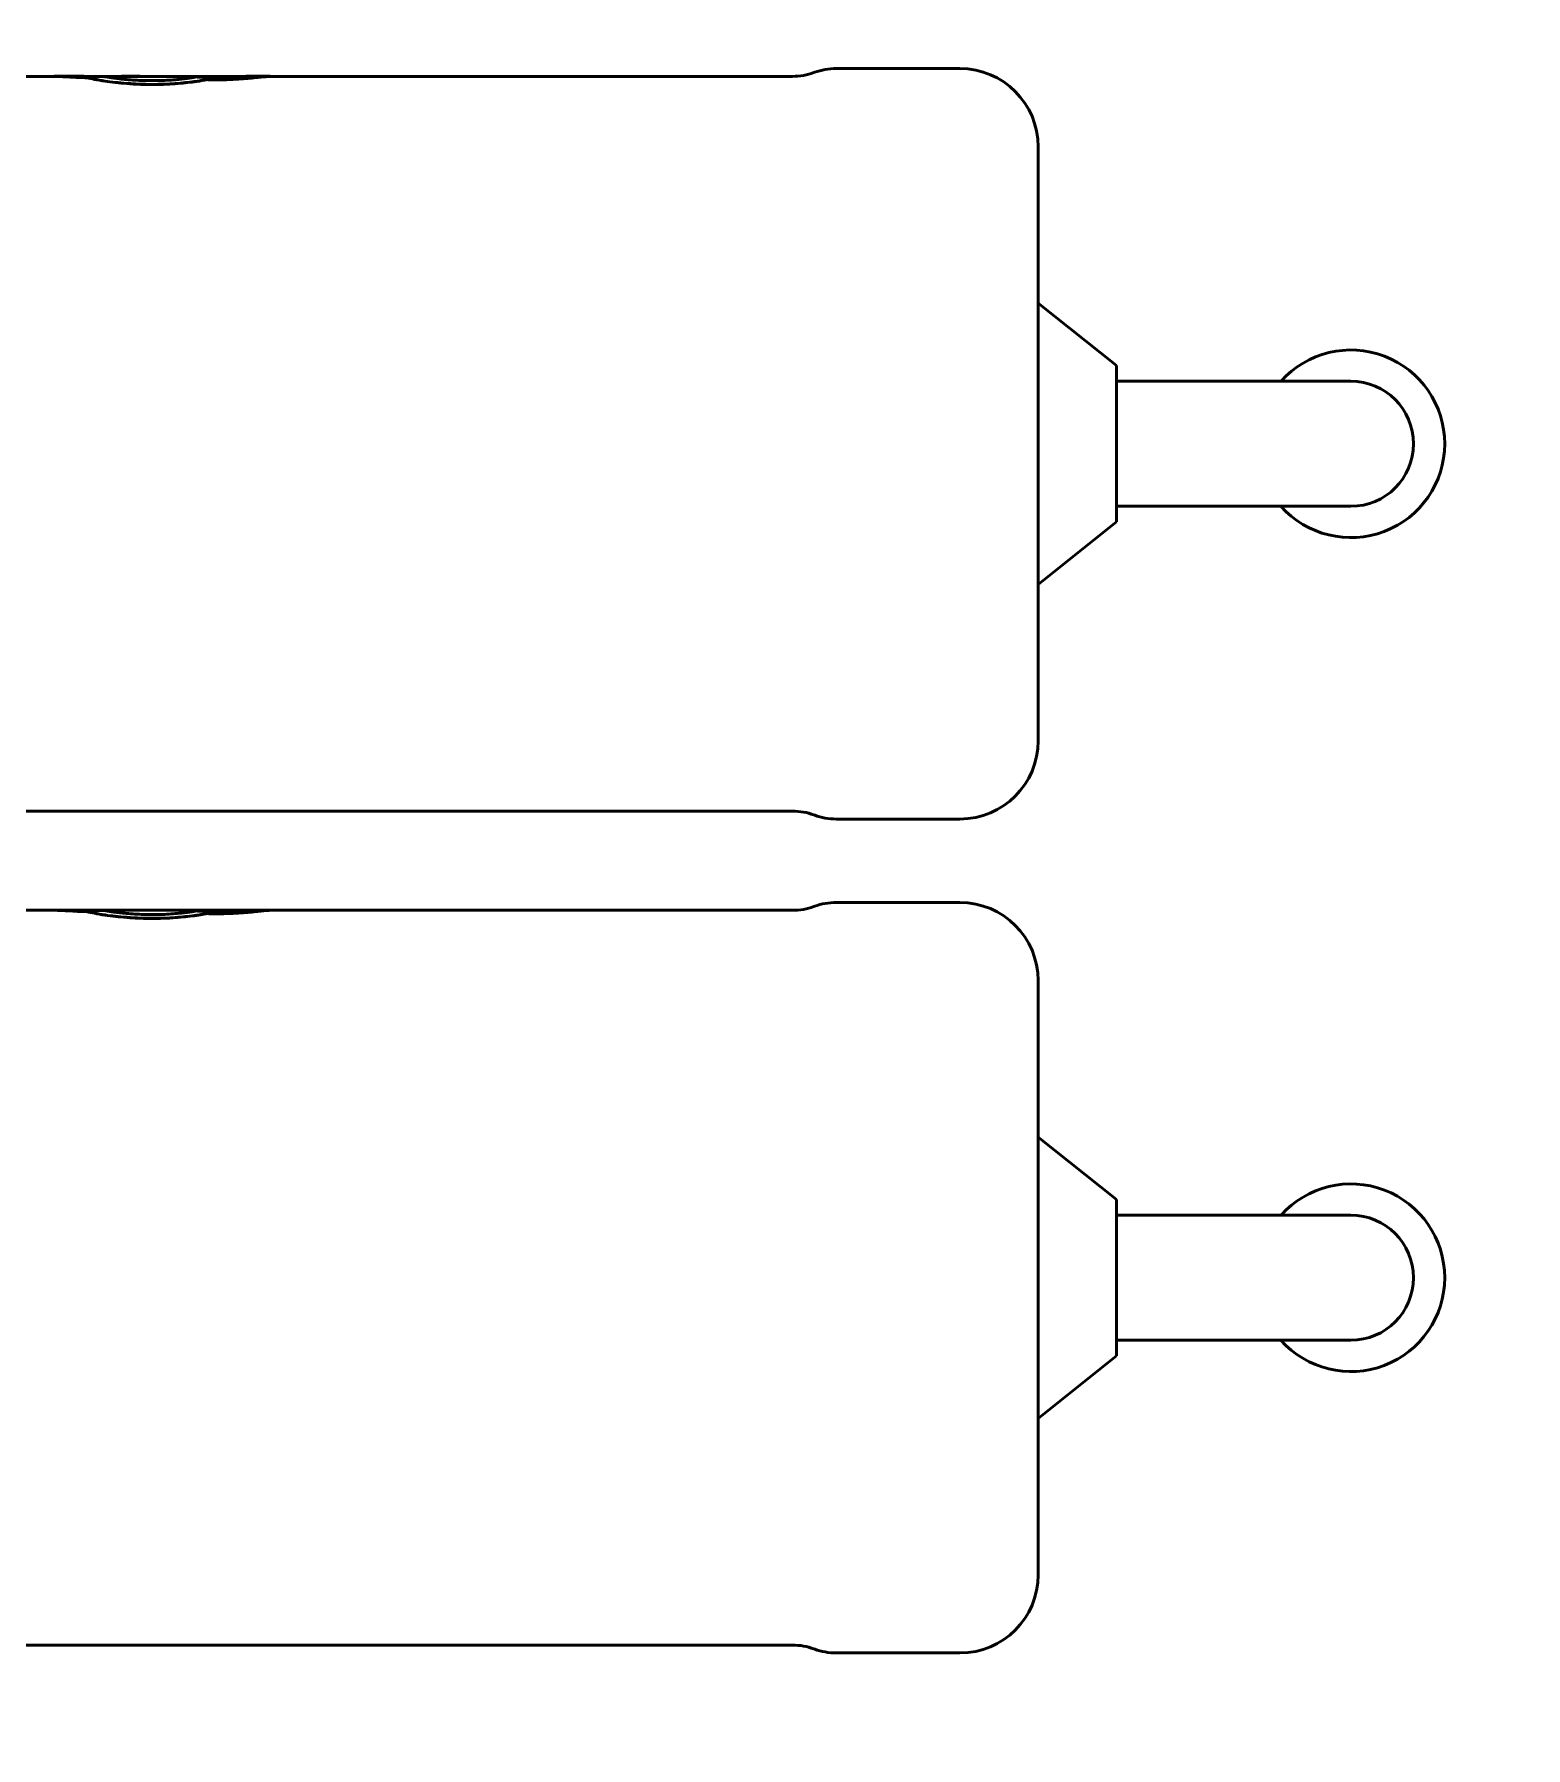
# Model space of a CAD drawing. Header units: millimetres. Extents: x 0 to 841, y 0 to 594.
# Drawn here: x 491.01 to 500.55, y 279 to 289.96 of the extents above; entities that cross this region are included whole.
import ezdxf

# ---------------------------------------------------------------- set-up
doc = ezdxf.new("R2010")
doc.units = ezdxf.units.MM
doc.layers.add('Hatch (ISO)', color=7, linetype='Continuous', lineweight=18)
doc.layers.add('Visible (ISO)', color=7, linetype='Continuous', lineweight=50)

msp = doc.modelspace()

# ---------------------------------------------------------------- hatches: boundary and pattern name
at = {"layer": 'Hatch (ISO)'}
h = msp.add_hatch(dxfattribs=at)
h.set_pattern_fill('ANSI31', color=256, scale=25.4, style=0)
h.set_pattern_definition([(45, (0, 0), (-2.245064, 2.245064), [])])
edge = h.paths.add_edge_path()
edge.add_ellipse((416.288, 307.621), major_axis=(-9.758, 2.186), ratio=1, start_angle=270, end_angle=282.6294)
edge.add_line((416.288, 317.621), (382.416, 317.621))
edge.add_ellipse((382.416, 312.621), major_axis=(-5, 0), ratio=1, start_angle=270, end_angle=360)
edge.add_line((377.416, 312.621), (377.416, 210.621))
edge.add_ellipse((382.416, 210.621), major_axis=(0, -5), ratio=1, start_angle=270, end_angle=360)
edge.add_line((382.416, 205.621), (416.288, 205.621))
edge.add_ellipse((416.288, 215.621), major_axis=(10, 0), ratio=1, start_angle=270, end_angle=282.6294)
edge.add_ellipse((445.416, 85.621), major_axis=(120.242, 26.942), ratio=1, start_angle=64.74122, end_angle=90, ccw=False)
edge.add_ellipse((474.544, 215.621), major_axis=(9.758, -2.186), ratio=1, start_angle=270, end_angle=282.6294)
edge.add_line((474.544, 205.621), (558.416, 205.621))
edge.add_ellipse((558.416, 210.621), major_axis=(5, 0), ratio=1, start_angle=270, end_angle=360)
edge.add_line((563.416, 210.621), (563.416, 312.621))
edge.add_ellipse((558.416, 312.621), major_axis=(0, 5), ratio=1, start_angle=270, end_angle=360)
edge.add_line((558.416, 317.621), (474.544, 317.621))
edge.add_ellipse((474.544, 307.621), major_axis=(-10, 0), ratio=1, start_angle=270, end_angle=282.6294)
edge.add_ellipse((445.416, 437.621), major_axis=(-120.242, -26.942), ratio=1, start_angle=64.74122, end_angle=90, ccw=False)
edge = h.paths.add_edge_path(flags=0)
edge.add_line((388.916, 208.621), (388.916, 210.621))
edge.add_ellipse((382.416, 210.621), major_axis=(0, 6.5), ratio=1, start_angle=270, end_angle=363.5049)
edge.add_line((382.019, 217.108), (380.416, 217.108))
edge.add_line((380.416, 217.108), (380.416, 221.814))
edge.add_spline(control_points=[(380.416, 221.814), (380.416, 222.421), (380.5, 223.145), (380.692, 224.324), (380.822, 224.956), (381.036, 226.225), (381.109, 226.863), (381.109, 228.037), (381.036, 228.675), (380.822, 229.944), (380.692, 230.576), (380.5, 231.755), (380.416, 232.479), (380.416, 233.086)], knot_values=[1.346639, 1.346639, 1.346639, 1.346639, 1.528836, 1.528836, 1.705012, 1.705012, 1.881187, 1.881187, 2.057362, 2.057362, 2.233538, 2.233538, 2.415734, 2.415734, 2.415734, 2.415734], degree=3, periodic=0)
edge.add_line((380.416, 233.086), (380.416, 241.621))
edge.add_ellipse((380.416, 244.121), major_axis=(2.5, 0), ratio=1, start_angle=270, end_angle=450)
edge.add_line((380.416, 246.621), (380.416, 276.621))
edge.add_ellipse((380.416, 279.121), major_axis=(2.5, 0), ratio=1, start_angle=270, end_angle=450)
edge.add_line((380.416, 281.621), (380.416, 306.121))
edge.add_line((380.416, 306.121), (382.489, 306.121))
edge.add_ellipse((382.416, 312.621), major_axis=(6.5, 0.073), ratio=1, start_angle=270, end_angle=359.355)
edge.add_line((388.916, 312.621), (388.916, 314.621))
edge.add_line((388.916, 314.621), (416.288, 314.621))
edge.add_ellipse((416.288, 307.621), major_axis=(7, 0), ratio=1, start_angle=77.3706, end_angle=90, ccw=False)
edge.add_ellipse((445.416, 437.621), major_axis=(123.169, -27.598), ratio=1, start_angle=270, end_angle=279.22446)
edge.add_ellipse((445.416, 311.397), major_axis=(-0.223, -7.497), ratio=1, start_angle=270, end_angle=453.4049)
edge.add_ellipse((445.416, 437.621), major_axis=(126.001, 7.497), ratio=1, start_angle=270, end_angle=279.22446)
edge.add_ellipse((474.544, 307.621), major_axis=(6.831, 1.531), ratio=1, start_angle=77.3706, end_angle=90, ccw=False)
edge.add_line((474.544, 314.621), (535.916, 314.621))
edge.add_ellipse((538.416, 314.621), major_axis=(0, -2.5), ratio=1, start_angle=270, end_angle=450)
edge.add_line((540.916, 314.621), (551.918, 314.621))
edge.add_line((551.918, 314.621), (551.918, 312.445))
edge.add_ellipse((558.416, 312.621), major_axis=(0.176, -6.498), ratio=1, start_angle=270, end_angle=359.0971)
edge.add_line((558.489, 306.121), (560.416, 306.121))
edge.add_line((560.416, 306.121), (560.416, 217.108))
edge.add_line((560.416, 217.108), (558.813, 217.108))
edge.add_ellipse((558.416, 210.621), major_axis=(-6.488, 0.397), ratio=1, start_angle=270, end_angle=361.9571)
edge.add_line((551.918, 210.796), (551.918, 208.621))
edge.add_line((551.918, 208.621), (540.916, 208.621))
edge.add_ellipse((538.416, 208.621), major_axis=(0, 2.5), ratio=1, start_angle=270, end_angle=450)
edge.add_line((535.916, 208.621), (474.544, 208.621))
edge.add_ellipse((474.544, 215.621), major_axis=(-7, 0), ratio=1, start_angle=77.3706, end_angle=90, ccw=False)
edge.add_ellipse((445.416, 85.621), major_axis=(-123.169, 27.598), ratio=1, start_angle=270, end_angle=279.22446)
edge.add_ellipse((445.416, 211.844), major_axis=(0.223, 7.497), ratio=1, start_angle=270, end_angle=453.4049)
edge.add_ellipse((445.416, 85.621), major_axis=(-126.001, -7.497), ratio=1, start_angle=270, end_angle=279.22446)
edge.add_ellipse((416.288, 215.621), major_axis=(-6.831, -1.531), ratio=1, start_angle=77.3706, end_angle=90, ccw=False)
edge.add_line((416.288, 208.621), (388.916, 208.621))
edge = h.paths.add_edge_path(flags=0)
edge.add_ellipse((557.666, 211.371), major_axis=(0, 2.172), ratio=1, start_angle=0, end_angle=360)
edge = h.paths.add_edge_path(flags=0)
edge.add_ellipse((557.666, 311.871), major_axis=(0, 2.172), ratio=1, start_angle=0, end_angle=360)
edge = h.paths.add_edge_path(flags=0)
edge.add_ellipse((383.166, 311.871), major_axis=(0, 2.172), ratio=1, start_angle=0, end_angle=360)
edge = h.paths.add_edge_path(flags=0)
edge.add_ellipse((383.166, 211.371), major_axis=(0, 2.172), ratio=1, start_angle=0, end_angle=360)
edge = h.paths.add_edge_path(flags=0)
edge.add_ellipse((445.416, 214.344), major_axis=(0, 2), ratio=1, start_angle=0, end_angle=360)
edge = h.paths.add_edge_path(flags=0)
edge.add_ellipse((445.416, 308.897), major_axis=(0, 2), ratio=1, start_angle=0, end_angle=360)

# ---------------------------------------------------------------- linework, layer by layer
at = {"layer": 'Visible (ISO)'}
for p, q in [((491.149, 289.686), (486.002, 289.686)), ((491.292, 289.687), (491.149, 289.687)), ((491.35, 289.678), (491.35, 289.677)), ((492.362, 289.686), (491.359, 289.686)), ((491.44, 289.685), (491.457, 289.685)), ((491.597, 289.687), (491.597, 289.686)), ((492.117, 289.666), (492.117, 289.665)), ((492.52, 289.687), (492.383, 289.687)), ((495.861, 289.686), (492.52, 289.686)), ((492.521, 289.687), (492.521, 289.686)), ((495.998, 289.71), (496.003, 289.712)), ((496.932, 289.736), (496.14, 289.736)), ((491.466, 289.656), (491.466, 289.655)), ((497.432, 289.236), (497.432, 285.436)), ((497.932, 287.836), (497.432, 288.236)), ((497.932, 287.836), (497.932, 286.836)), ((498.432, 287.736), (497.932, 287.736)), ((499.432, 287.736), (498.432, 287.736)), ((498.432, 286.936), (497.932, 286.936)), ((498.432, 286.936), (499.432, 286.936)), ((497.932, 286.836), (497.432, 286.436)), ((495.861, 284.986), (486.002, 284.986)), ((495.998, 284.962), (496.003, 284.96)), ((496.932, 284.936), (496.14, 284.936)), ((491.149, 284.352), (486.002, 284.352)), ((491.292, 284.353), (491.149, 284.353)), ((491.35, 284.344), (491.35, 284.343)), ((492.362, 284.352), (491.359, 284.352)), ((491.44, 284.351), (491.457, 284.351)), ((491.466, 284.322), (491.466, 284.321)), ((491.597, 284.353), (491.597, 284.352)), ((492.117, 284.332), (492.117, 284.331)), ((492.52, 284.353), (492.383, 284.353)), ((495.861, 284.352), (492.52, 284.352)), ((492.521, 284.353), (492.521, 284.352)), ((495.998, 284.376), (496.003, 284.378)), ((496.932, 284.402), (496.14, 284.402)), ((497.432, 283.902), (497.432, 280.102)), ((497.932, 282.502), (497.432, 282.902)), ((497.932, 282.502), (497.932, 281.502)), ((498.432, 282.402), (497.932, 282.402)), ((499.432, 282.402), (498.432, 282.402)), ((498.432, 281.602), (497.932, 281.602)), ((498.432, 281.602), (499.432, 281.602)), ((497.932, 281.502), (497.432, 281.102)), ((495.861, 279.652), (486.002, 279.652)), ((495.998, 279.628), (496.003, 279.626)), ((496.932, 279.602), (496.14, 279.602))]:
    msp.add_line(p, q, dxfattribs=at)
for centre, radius, start, end in [((495.861, 290.086), 0.4, 270, 290), ((496.14, 289.336), 0.4, 90, 110), ((496.932, 289.236), 0.5, 0, 90), ((499.432, 287.336), 0.6, 221.7691, 138.1485), ((499.432, 287.336), 0.4, 270, 90), ((496.932, 285.436), 0.5, 270, 0), ((495.861, 284.586), 0.4, 70, 90), ((496.14, 285.336), 0.4, 250, 270), ((495.861, 284.752), 0.4, 270, 290), ((496.14, 284.002), 0.4, 90, 110), ((496.932, 283.902), 0.5, 0, 90), ((499.432, 282.002), 0.6, 221.7671, 138.1465), ((499.432, 282.002), 0.4, 270, 90), ((496.932, 280.102), 0.5, 270, 0), ((495.861, 279.252), 0.4, 70, 90), ((496.14, 280.002), 0.4, 250, 270)]:
    msp.add_arc(centre, radius, start, end, dxfattribs=at)
for centre, major_axis, ratio, start_param, end_param in [((491.602, 287.336), (0, 2.351), 0.575426, 0.003645, 0.029168), ((491.58, 278.435), (0, 11.252), 0.88961, 6.269854, 6.28153), ((491.602, 282.002), (0, 2.351), 0.575426, 0.003645, 0.029168), ((491.58, 273.101), (0, 11.252), 0.88961, 6.269854, 6.28153)]:
    msp.add_ellipse(centre, major_axis=major_axis, ratio=ratio, start_param=start_param, end_param=end_param, dxfattribs=at)
for points, knots in [([(491.35, 289.678), (491.317, 289.679), (491.287, 289.68), (491.236, 289.683), (491.216, 289.684), (491.184, 289.686), (491.171, 289.686), (491.157, 289.687), (491.153, 289.687), (491.146, 289.687), (491.143, 289.687), (491.14, 289.687), (491.139, 289.686), (491.138, 289.686), (491.138, 289.686), (491.138, 289.686)], [-0.03805967, -0.03805967, -0.03805967, -0.03805967, -0.02774944, -0.02774944, -0.01904787, -0.01904787, -0.01178072, -0.01178072, -0.00798568, -0.00798568, -0.00461383, -0.00461383, -0.00241648, -0.00241648, -0.00105171, -0.00105171, -0.00105171, -0.00105171]), ([(491.149, 289.686), (491.153, 289.686), (491.157, 289.686), (491.171, 289.685), (491.183, 289.685), (491.215, 289.683), (491.236, 289.682), (491.286, 289.679), (491.317, 289.678), (491.35, 289.677)], [0.00802162, 0.00802162, 0.00802162, 0.00802162, 0.011762, 0.011762, 0.01898646, 0.01898646, 0.02767971, 0.02767971, 0.03805986, 0.03805986, 0.03805986, 0.03805986]), ([(491.292, 289.687), (491.296, 289.687), (491.302, 289.687), (491.308, 289.687), (491.32, 289.687), (491.334, 289.686), (491.35, 289.686), (491.366, 289.686), (491.384, 289.686), (491.403, 289.685), (491.415, 289.685), (491.427, 289.685), (491.44, 289.685)], [0.0000831317, 0.0000831317, 0.0000831317, 0.0000831317, 0.000113004, 0.000113004, 0.000113004, 0.0001696717, 0.0001696717, 0.0001696717, 0.000226957, 0.000226957, 0.000226957, 0.000264275, 0.000264275, 0.000264275, 0.000264275]), ([(491.466, 289.656), (491.44, 289.66), (491.417, 289.664), (491.378, 289.672), (491.362, 289.675), (491.35, 289.678)], [-0.02106731, -0.02106731, -0.02106731, -0.02106731, -0.01053672, -0.01053672, 0, 0, 0, 0]), ([(491.35, 289.677), (491.362, 289.674), (491.378, 289.671), (491.417, 289.663), (491.44, 289.659), (491.466, 289.655)], [0, 0, 0, 0, 0.01053613, 0.01053613, 0.0210674, 0.0210674, 0.0210674, 0.0210674]), ([(491.457, 289.685), (491.462, 289.684), (491.474, 289.681), (491.51, 289.675), (491.531, 289.673), (491.585, 289.667), (491.619, 289.664), (491.674, 289.661), (491.693, 289.66), (491.728, 289.659), (491.744, 289.659), (491.759, 289.659)], [-0.04473034, -0.04473034, -0.04473034, -0.04473034, -0.03262313, -0.03262313, -0.02235342, -0.02235342, -0.01055376, -0.01055376, -0.00462282, -0.00462282, 0, 0, 0, 0]), ([(491.759, 289.659), (491.77, 289.659), (491.781, 289.659), (491.805, 289.659), (491.818, 289.659), (491.869, 289.661), (491.906, 289.664), (491.963, 289.669), (491.986, 289.672), (492.025, 289.677), (492.04, 289.68), (492.051, 289.682)], [-0.0383786, -0.0383786, -0.0383786, -0.0383786, -0.03501509, -0.03501509, -0.03124312, -0.03124312, -0.01921639, -0.01921639, -0.00992973, -0.00992973, 0, 0, 0, 0]), ([(492.117, 289.666), (492.11, 289.664), (492.103, 289.663), (492.095, 289.662), (492.088, 289.661), (492.08, 289.659), (492.072, 289.658), (492.056, 289.655), (492.039, 289.653), (492.021, 289.651)], [0, 0, 0, 0, 0.0000348254, 0.0000348254, 0.0000348254, 0.0000696653, 0.0000696653, 0.0000696653, 0.0001364177, 0.0001364177, 0.0001364177, 0.0001364177]), ([(492.021, 289.65), (492.031, 289.651), (492.04, 289.652), (492.049, 289.653), (492.057, 289.655), (492.066, 289.656), (492.074, 289.657), (492.089, 289.66), (492.104, 289.662), (492.117, 289.665)], [0, 0, 0, 0, 0.0000348571, 0.0000348571, 0.0000348571, 0.0000696973, 0.0000696973, 0.0000696973, 0.0001363039, 0.0001363039, 0.0001363039, 0.0001363039]), ([(492.051, 289.682), (492.06, 289.681), (492.07, 289.681), (492.08, 289.681), (492.09, 289.68), (492.1, 289.68), (492.111, 289.68), (492.129, 289.679), (492.147, 289.679), (492.166, 289.679)], [0, 0, 0, 0, 0.0000324982, 0.0000324982, 0.0000324982, 0.0000649842, 0.0000649842, 0.0000649842, 0.0001210088, 0.0001210088, 0.0001210088, 0.0001210088]), ([(492.167, 289.665), (492.163, 289.665), (492.158, 289.665), (492.154, 289.665), (492.15, 289.665), (492.145, 289.665), (492.141, 289.665), (492.133, 289.665), (492.125, 289.665), (492.117, 289.666)], [0, 0, 0, 0, 0.00001312132, 0.00001312132, 0.00001312132, 0.00002623838, 0.00002623838, 0.00002623838, 0.00005010707, 0.00005010707, 0.00005010707, 0.00005010707]), ([(492.117, 289.665), (492.122, 289.665), (492.126, 289.664), (492.13, 289.664), (492.135, 289.664), (492.139, 289.664), (492.143, 289.664), (492.151, 289.664), (492.159, 289.664), (492.167, 289.664)], [0, 0, 0, 0, 0.00001311515, 0.00001311515, 0.00001311515, 0.00002623177, 0.00002623177, 0.00002623177, 0.00005013041, 0.00005013041, 0.00005013041, 0.00005013041]), ([(492.166, 289.679), (492.172, 289.679), (492.177, 289.679), (492.189, 289.679), (492.195, 289.679), (492.219, 289.68), (492.236, 289.68), (492.277, 289.681), (492.3, 289.682), (492.339, 289.685), (492.356, 289.686), (492.372, 289.687), (492.377, 289.687), (492.381, 289.687), (492.382, 289.687), (492.383, 289.687)], [-0.03413203, -0.03413203, -0.03413203, -0.03413203, -0.03242295, -0.03242295, -0.03054113, -0.03054113, -0.02519453, -0.02519453, -0.01707212, -0.01707212, -0.00860337, -0.00860337, -0.00430527, -0.00430527, -0.00247494, -0.00247494, -0.00247494, -0.00247494]), ([(492.417, 289.677), (492.384, 289.674), (492.345, 289.671), (492.277, 289.667), (492.251, 289.666), (492.206, 289.665), (492.186, 289.665), (492.167, 289.665)], [-0.02785024, -0.02785024, -0.02785024, -0.02785024, -0.01390342, -0.01390342, -0.00580587, -0.00580587, 0, 0, 0, 0]), ([(492.167, 289.664), (492.186, 289.664), (492.206, 289.664), (492.251, 289.665), (492.277, 289.666), (492.345, 289.67), (492.384, 289.673), (492.417, 289.676)], [0, 0, 0, 0, 0.00580544, 0.00580544, 0.01390359, 0.01390359, 0.02785027, 0.02785027, 0.02785027, 0.02785027]), ([(492.521, 289.687), (492.521, 289.687), (492.52, 289.687), (492.518, 289.687), (492.517, 289.687), (492.51, 289.686), (492.503, 289.686), (492.476, 289.683), (492.45, 289.68), (492.417, 289.677)], [-0.02752903, -0.02752903, -0.02752903, -0.02752903, -0.02440837, -0.02440837, -0.02099819, -0.02099819, -0.01377998, -0.01377998, 0, 0, 0, 0]), ([(492.417, 289.676), (492.45, 289.679), (492.476, 289.682), (492.503, 289.685), (492.51, 289.685), (492.517, 289.686), (492.518, 289.686), (492.519, 289.686), (492.52, 289.686), (492.52, 289.686)], [0, 0, 0, 0, 0.01378325, 0.01378325, 0.02099863, 0.02099863, 0.02440866, 0.02440866, 0.02471944, 0.02471944, 0.02471944, 0.02471944]), ([(491.76, 289.635), (491.738, 289.635), (491.715, 289.635), (491.662, 289.637), (491.632, 289.639), (491.553, 289.645), (491.506, 289.65), (491.466, 289.656)], [-0.0324166, -0.0324166, -0.0324166, -0.0324166, -0.02564852, -0.02564852, -0.01622691, -0.01622691, 0, 0, 0, 0]), ([(491.466, 289.655), (491.506, 289.649), (491.553, 289.644), (491.632, 289.638), (491.662, 289.636), (491.715, 289.634), (491.738, 289.634), (491.76, 289.634)], [0, 0, 0, 0, 0.01622663, 0.01622663, 0.02564905, 0.02564905, 0.03241667, 0.03241667, 0.03241667, 0.03241667]), ([(492.021, 289.651), (491.983, 289.646), (491.942, 289.642), (491.872, 289.637), (491.846, 289.636), (491.8, 289.635), (491.78, 289.635), (491.76, 289.635)], [-0.02795039, -0.02795039, -0.02795039, -0.02795039, -0.01395151, -0.01395151, -0.00600391, -0.00600391, 0, 0, 0, 0]), ([(491.76, 289.634), (491.78, 289.634), (491.8, 289.634), (491.846, 289.635), (491.872, 289.636), (491.942, 289.641), (491.983, 289.645), (492.021, 289.65)], [0, 0, 0, 0, 0.00600421, 0.00600421, 0.01395392, 0.01395392, 0.02795043, 0.02795043, 0.02795043, 0.02795043]), ([(491.35, 284.344), (491.317, 284.345), (491.287, 284.346), (491.236, 284.349), (491.216, 284.35), (491.184, 284.352), (491.171, 284.352), (491.157, 284.353), (491.153, 284.353), (491.146, 284.353), (491.143, 284.353), (491.14, 284.353), (491.139, 284.353), (491.138, 284.352), (491.138, 284.352), (491.138, 284.352)], [-0.03805967, -0.03805967, -0.03805967, -0.03805967, -0.02774944, -0.02774944, -0.01904787, -0.01904787, -0.01178072, -0.01178072, -0.00798568, -0.00798568, -0.00461383, -0.00461383, -0.00241648, -0.00241648, -0.00105171, -0.00105171, -0.00105171, -0.00105171]), ([(491.149, 284.352), (491.153, 284.352), (491.157, 284.352), (491.171, 284.351), (491.183, 284.351), (491.215, 284.349), (491.236, 284.348), (491.286, 284.345), (491.317, 284.344), (491.35, 284.343)], [0.00802162, 0.00802162, 0.00802162, 0.00802162, 0.011762, 0.011762, 0.01898646, 0.01898646, 0.02767971, 0.02767971, 0.03805986, 0.03805986, 0.03805986, 0.03805986]), ([(491.292, 284.353), (491.296, 284.353), (491.302, 284.353), (491.308, 284.353), (491.32, 284.353), (491.334, 284.352), (491.35, 284.352), (491.366, 284.352), (491.384, 284.352), (491.403, 284.351), (491.415, 284.351), (491.427, 284.351), (491.44, 284.351)], [0.0000831317, 0.0000831317, 0.0000831317, 0.0000831317, 0.000113004, 0.000113004, 0.000113004, 0.0001696717, 0.0001696717, 0.0001696717, 0.000226957, 0.000226957, 0.000226957, 0.000264275, 0.000264275, 0.000264275, 0.000264275]), ([(491.466, 284.322), (491.44, 284.326), (491.417, 284.33), (491.378, 284.338), (491.362, 284.341), (491.35, 284.344)], [-0.02106731, -0.02106731, -0.02106731, -0.02106731, -0.01053672, -0.01053672, 0, 0, 0, 0]), ([(491.35, 284.343), (491.362, 284.34), (491.378, 284.337), (491.417, 284.329), (491.44, 284.325), (491.466, 284.321)], [0, 0, 0, 0, 0.01053613, 0.01053613, 0.0210674, 0.0210674, 0.0210674, 0.0210674]), ([(491.457, 284.351), (491.462, 284.35), (491.474, 284.347), (491.51, 284.341), (491.531, 284.339), (491.585, 284.333), (491.619, 284.33), (491.674, 284.327), (491.693, 284.326), (491.728, 284.325), (491.744, 284.325), (491.759, 284.325)], [-0.04473034, -0.04473034, -0.04473034, -0.04473034, -0.03262313, -0.03262313, -0.02235342, -0.02235342, -0.01055376, -0.01055376, -0.00462282, -0.00462282, 0, 0, 0, 0]), ([(491.76, 284.301), (491.738, 284.301), (491.715, 284.301), (491.662, 284.303), (491.632, 284.305), (491.553, 284.311), (491.506, 284.316), (491.466, 284.322)], [-0.0324166, -0.0324166, -0.0324166, -0.0324166, -0.02564852, -0.02564852, -0.01622691, -0.01622691, 0, 0, 0, 0]), ([(491.466, 284.321), (491.506, 284.315), (491.553, 284.31), (491.632, 284.304), (491.662, 284.302), (491.715, 284.3), (491.738, 284.3), (491.76, 284.3)], [0, 0, 0, 0, 0.01622663, 0.01622663, 0.02564905, 0.02564905, 0.03241667, 0.03241667, 0.03241667, 0.03241667]), ([(491.759, 284.325), (491.77, 284.325), (491.781, 284.325), (491.805, 284.325), (491.818, 284.325), (491.869, 284.327), (491.906, 284.33), (491.963, 284.335), (491.986, 284.338), (492.025, 284.343), (492.04, 284.346), (492.051, 284.348)], [-0.0383786, -0.0383786, -0.0383786, -0.0383786, -0.03501509, -0.03501509, -0.03124312, -0.03124312, -0.01921639, -0.01921639, -0.00992973, -0.00992973, 0, 0, 0, 0]), ([(492.021, 284.317), (491.983, 284.312), (491.942, 284.308), (491.872, 284.303), (491.846, 284.302), (491.8, 284.301), (491.78, 284.301), (491.76, 284.301)], [-0.02795039, -0.02795039, -0.02795039, -0.02795039, -0.01395151, -0.01395151, -0.00600391, -0.00600391, 0, 0, 0, 0]), ([(491.76, 284.3), (491.78, 284.3), (491.8, 284.3), (491.846, 284.301), (491.872, 284.302), (491.942, 284.307), (491.983, 284.311), (492.021, 284.316)], [0, 0, 0, 0, 0.00600421, 0.00600421, 0.01395392, 0.01395392, 0.02795043, 0.02795043, 0.02795043, 0.02795043]), ([(492.117, 284.332), (492.11, 284.33), (492.103, 284.329), (492.095, 284.328), (492.088, 284.327), (492.08, 284.325), (492.072, 284.324), (492.056, 284.321), (492.039, 284.319), (492.021, 284.317)], [0, 0, 0, 0, 0.0000348254, 0.0000348254, 0.0000348254, 0.0000696653, 0.0000696653, 0.0000696653, 0.0001364177, 0.0001364177, 0.0001364177, 0.0001364177]), ([(492.021, 284.316), (492.031, 284.317), (492.04, 284.318), (492.049, 284.319), (492.057, 284.321), (492.066, 284.322), (492.074, 284.323), (492.089, 284.326), (492.104, 284.328), (492.117, 284.331)], [0, 0, 0, 0, 0.0000348571, 0.0000348571, 0.0000348571, 0.0000696973, 0.0000696973, 0.0000696973, 0.0001363039, 0.0001363039, 0.0001363039, 0.0001363039]), ([(492.051, 284.348), (492.06, 284.347), (492.07, 284.347), (492.08, 284.347), (492.09, 284.346), (492.1, 284.346), (492.111, 284.346), (492.129, 284.345), (492.147, 284.345), (492.166, 284.345)], [0, 0, 0, 0, 0.0000324982, 0.0000324982, 0.0000324982, 0.0000649842, 0.0000649842, 0.0000649842, 0.0001210088, 0.0001210088, 0.0001210088, 0.0001210088]), ([(492.167, 284.331), (492.163, 284.331), (492.158, 284.331), (492.154, 284.331), (492.15, 284.331), (492.145, 284.331), (492.141, 284.331), (492.133, 284.331), (492.125, 284.331), (492.117, 284.332)], [0, 0, 0, 0, 0.00001312132, 0.00001312132, 0.00001312132, 0.00002623838, 0.00002623838, 0.00002623838, 0.00005010707, 0.00005010707, 0.00005010707, 0.00005010707]), ([(492.117, 284.331), (492.122, 284.331), (492.126, 284.33), (492.13, 284.33), (492.135, 284.33), (492.139, 284.33), (492.143, 284.33), (492.151, 284.33), (492.159, 284.33), (492.167, 284.33)], [0, 0, 0, 0, 0.00001311515, 0.00001311515, 0.00001311515, 0.00002623177, 0.00002623177, 0.00002623177, 0.00005013041, 0.00005013041, 0.00005013041, 0.00005013041]), ([(492.166, 284.345), (492.172, 284.345), (492.177, 284.345), (492.189, 284.345), (492.195, 284.345), (492.219, 284.346), (492.236, 284.346), (492.277, 284.347), (492.3, 284.348), (492.339, 284.351), (492.356, 284.352), (492.372, 284.353), (492.377, 284.353), (492.381, 284.353), (492.382, 284.353), (492.383, 284.353)], [-0.03413203, -0.03413203, -0.03413203, -0.03413203, -0.03242295, -0.03242295, -0.03054113, -0.03054113, -0.02519453, -0.02519453, -0.01707212, -0.01707212, -0.00860337, -0.00860337, -0.00430527, -0.00430527, -0.00247494, -0.00247494, -0.00247494, -0.00247494]), ([(492.417, 284.343), (492.384, 284.34), (492.345, 284.337), (492.277, 284.333), (492.251, 284.332), (492.206, 284.331), (492.186, 284.331), (492.167, 284.331)], [-0.02785024, -0.02785024, -0.02785024, -0.02785024, -0.01390342, -0.01390342, -0.00580587, -0.00580587, 0, 0, 0, 0]), ([(492.167, 284.33), (492.186, 284.33), (492.206, 284.33), (492.251, 284.331), (492.277, 284.332), (492.345, 284.336), (492.384, 284.339), (492.417, 284.342)], [0, 0, 0, 0, 0.00580544, 0.00580544, 0.01390359, 0.01390359, 0.02785027, 0.02785027, 0.02785027, 0.02785027]), ([(492.521, 284.353), (492.521, 284.353), (492.52, 284.353), (492.518, 284.353), (492.517, 284.353), (492.51, 284.352), (492.503, 284.352), (492.476, 284.349), (492.45, 284.346), (492.417, 284.343)], [-0.02752903, -0.02752903, -0.02752903, -0.02752903, -0.02440837, -0.02440837, -0.02099819, -0.02099819, -0.01377998, -0.01377998, 0, 0, 0, 0]), ([(492.417, 284.342), (492.45, 284.345), (492.476, 284.348), (492.503, 284.351), (492.51, 284.351), (492.517, 284.352), (492.518, 284.352), (492.519, 284.352), (492.52, 284.352), (492.52, 284.352)], [0, 0, 0, 0, 0.01378325, 0.01378325, 0.02099863, 0.02099863, 0.02440866, 0.02440866, 0.02471944, 0.02471944, 0.02471944, 0.02471944])]:
    msp.add_open_spline(points, degree=3, knots=knots, dxfattribs=at)

doc.saveas('drawing.dxf')
